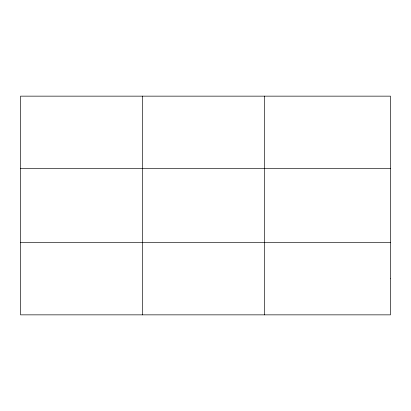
<?xml version="1.0" encoding="UTF-8"?>
<svg xmlns="http://www.w3.org/2000/svg" width="411" height="411" viewBox="0 0 411 411"><rect width="100%" height="100%" fill="white"/><g stroke="black" fill="none" stroke-linecap="round" stroke-linejoin="round"><path stroke-width="0.62" d="M142.617 96.148L142.617 314.852M264.684 96.148L264.684 314.852M20.55 168.32L390.45 168.32M20.55 242.68L390.45 242.68M390.45 278.766L390.45 314.852L20.55 314.852L20.55 96.148L390.45 96.148L390.45 278.766"/></g></svg>
